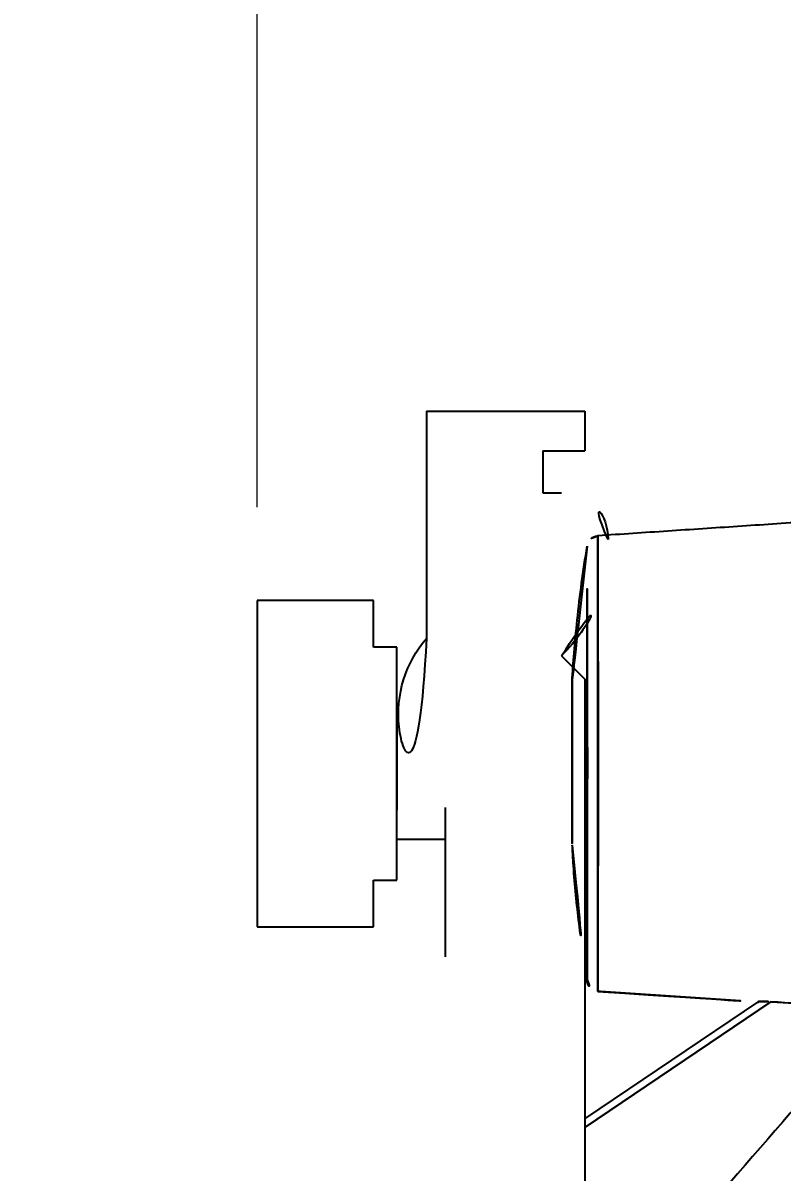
# Model space of a CAD drawing. Extents: x 16296675150 to 16296675606, y -37409617853 to -37409617519.
# Drawn here: x 16296675296.6 to 16296675329.19, y -37409617644.23 to -37409617594.91 of the extents above; entities that cross this region are included whole.
import ezdxf
from ezdxf.lldxf.tags import DXFTag

# ---------------------------------------------------------------- set-up
doc = ezdxf.new("R2010")
doc.units = 0
doc.header["$LTSCALE"] = 10
doc.header["$MEASUREMENT"] = 0
doc.header["$PDMODE"] = 3
doc.header["$PDSIZE"] = -10
doc.layers.get('0').update_dxf_attribs({"linetype": 'CONTINUOUS'})
doc.layers.get('DEFPOINTS').update_dxf_attribs({"linetype": 'CONTINUOUS'})
doc.styles.add('Daelim Dimension', font='')
doc.styles.get('Daelim Dimension').set_extended_font_data('NanumGothic')
tags = doc.linetypes.add('DASHED', pattern=[25.72, 12.86, -12.86]).pattern_tags.tags
tags[6:7] = [DXFTag(74, 4), DXFTag(75, 0), DXFTag(340, '0'), DXFTag(46, 0.0), DXFTag(50, 0.0), DXFTag(44, 0.0), DXFTag(45, 0.0)]
tags[4:5] = [DXFTag(74, 4), DXFTag(75, 0), DXFTag(340, '0'), DXFTag(46, 0.0), DXFTag(50, 0.0), DXFTag(44, 0.0), DXFTag(45, 0.0)]
doc.dimstyles.new('DEFAULT', dxfattribs={"dimscale": 2, "dimtxt": 2, "dimasz": 2, "dimexe": 0, "dimexo": 2, "dimgap": 1, "dimtad": 1, "dimdec": 1, "dimzin": 9, "dimdsep": 46, "dimtxsty": 'Daelim Dimension', "dimcen": 0.5, "dimclrd": 252, "dimclre": 252, "dimclrt": 3, "dimadec": 1, "dimazin": 0, "dimtfac": 1, "dimtdec": 1, "dimtix": 1, "dimtmove": 0, "dimatfit": 3, "dimfxl": 1, "dimtolj": 1, "dimtzin": 1, "dimlwd": 9, "dimlwe": 9, "dimarcsym": 0})

# ---------------------------------------------------------------- blocks, each defined once
blk = doc.blocks.new('*D1')
at = {"color": 5, "lineweight": 9, "ltscale": 0.5, "transparency": 16777216}
for p, q in [((16296675258.9861, -37409617698.72297), (16296675258.9861, -37409617573.28352)), ((16296675419.69285, -37409617573.28352), (16296675262.9861, -37409617573.28352)), ((16296675423.69285, -37409617606.6205), (16296675423.69285, -37409617573.28352))]:
    blk.add_line(p, q, dxfattribs=at)
at = {"color": 5, "ltscale": 0.5, "transparency": 16777216}
for points in [[(16296675262.9861, -37409617572.61686), (16296675262.9861, -37409617573.95019), (16296675258.9861, -37409617573.28352)], [(16296675419.69285, -37409617572.61686), (16296675419.69285, -37409617573.95019), (16296675423.69285, -37409617573.28352)]]:
    blk.add_solid(points, dxfattribs=at)
at = {"layer": 'DEFPOINTS', "color": 0, "ltscale": 0.5, "transparency": 16777216}
for p in [(16296675258.9861, -37409617573.28352), (16296675423.69285, -37409617610.6205), (16296675258.9861, -37409617702.72297)]:
    blk.add_point(p, dxfattribs=at)
at = {"color": 7, "ltscale": 0.5, "transparency": 16777216, "insert": (16296675341.33948, -37409617569.10612), "char_height": 4, "attachment_point": 5, "style": 'Daelim Dimension'}
blk.add_mtext('\\A1;165', dxfattribs=at)
blk = doc.blocks.new('*D2')
at = {"color": 5, "lineweight": 9, "ltscale": 0.5, "transparency": 16777216}
for p, q in [((16296675361.455, -37409617597.21), (16296675471.038, -37409617597.21)), ((16296675471.038, -37409617601.21), (16296675471.038, -37409617730.565)), ((16296675303.854, -37409617734.565), (16296675471.038, -37409617734.565))]:
    blk.add_line(p, q, dxfattribs=at)
at = {"color": 5, "ltscale": 0.5, "transparency": 16777216}
for points in [[(16296675470.371, -37409617601.21), (16296675471.704, -37409617601.21), (16296675471.038, -37409617597.21)], [(16296675470.371, -37409617730.565), (16296675471.704, -37409617730.565), (16296675471.038, -37409617734.565)]]:
    blk.add_solid(points, dxfattribs=at)
at = {"layer": 'DEFPOINTS', "color": 0, "ltscale": 0.5, "transparency": 16777216}
for p in [(16296675357.455, -37409617597.21), (16296675299.854, -37409617734.565), (16296675471.038, -37409617734.565)]:
    blk.add_point(p, dxfattribs=at)
at = {"color": 7, "ltscale": 0.5, "transparency": 16777216, "insert": (16296675466.858, -37409617665.887), "char_height": 4, "attachment_point": 5, "rotation": 90, "style": 'Daelim Dimension'}
blk.add_mtext('\\A1;137', dxfattribs=at)
blk = doc.blocks.new('*D3')
at = {"color": 5, "lineweight": 9, "ltscale": 0.5, "transparency": 16777216}
for p, q in [((16296675424.205971, -37409617607.022926), (16296675460.54623, -37409617607.022926)), ((16296675460.54623, -37409617611.022926), (16296675460.54623, -37409617730.564507)), ((16296675303.85421, -37409617734.564507), (16296675460.54623, -37409617734.564507))]:
    blk.add_line(p, q, dxfattribs=at)
at = {"color": 5, "ltscale": 0.5, "transparency": 16777216}
for points in [[(16296675459.87956, -37409617611.022926), (16296675461.212891, -37409617611.022926), (16296675460.54623, -37409617607.022926)], [(16296675459.87956, -37409617730.564507), (16296675461.212891, -37409617730.564507), (16296675460.54623, -37409617734.564507)]]:
    blk.add_solid(points, dxfattribs=at)
at = {"layer": 'DEFPOINTS', "color": 0, "ltscale": 0.5, "transparency": 16777216}
for p in [(16296675420.205971, -37409617607.022926), (16296675299.85421, -37409617734.564507), (16296675460.54623, -37409617734.564507)]:
    blk.add_point(p, dxfattribs=at)
at = {"color": 7, "ltscale": 0.5, "transparency": 16777216, "insert": (16296675454.534451, -37409617666.043167), "char_height": 4, "attachment_point": 5, "rotation": 90, "style": 'Daelim Dimension'}
blk.add_mtext('\\A1;128', dxfattribs=at)
blk = doc.blocks.new('*D5')
at = {"color": 5, "lineweight": 9, "ltscale": 0.5, "transparency": 16777216}
for p, q in [((16296675306.656839, -37409617615.698914), (16296675306.656839, -37409617582.083946)), ((16296675310.656839, -37409617582.083946), (16296675419.69285, -37409617582.083946)), ((16296675423.69285, -37409617606.620499), (16296675423.69285, -37409617582.083946))]:
    blk.add_line(p, q, dxfattribs=at)
at = {"color": 5, "ltscale": 0.5, "transparency": 16777216}
for points in [[(16296675310.656839, -37409617581.417282), (16296675310.656839, -37409617582.75061), (16296675306.656839, -37409617582.083946)], [(16296675419.69285, -37409617581.417282), (16296675419.69285, -37409617582.75061), (16296675423.69285, -37409617582.083946)]]:
    blk.add_solid(points, dxfattribs=at)
at = {"layer": 'DEFPOINTS', "color": 0, "ltscale": 0.5, "transparency": 16777216}
for p in [(16296675423.69285, -37409617582.083946), (16296675423.69285, -37409617610.620499), (16296675306.656839, -37409617619.698914)]:
    blk.add_point(p, dxfattribs=at)
at = {"color": 7, "ltscale": 0.5, "transparency": 16777216, "insert": (16296675365.17485, -37409617577.949471), "char_height": 4, "attachment_point": 5, "style": 'Daelim Dimension'}
blk.add_mtext('\\A1;117', dxfattribs=at)

msp = doc.modelspace()

# ---------------------------------------------------------------- linework, layer by layer
for p, q in [((16296675313.92276, -37409617611.577751), (16296675320.722759, -37409617611.577751)), ((16296675320.722759, -37409617611.577751), (16296675320.722759, -37409617613.277748)), ((16296675318.92276, -37409617613.277748), (16296675320.722759, -37409617613.277748)), ((16296675318.92276, -37409617613.277748), (16296675318.92276, -37409617615.077751)), ((16296675318.92276, -37409617615.077751), (16296675319.722759, -37409617615.077751)), ((16296675311.656839, -37409617619.698914), (16296675306.656839, -37409617619.698914)), ((16296675311.656839, -37409617621.698914), (16296675311.656839, -37409617619.698914)), ((16296675312.656839, -37409617621.698914), (16296675311.656839, -37409617621.698914)), ((16296675312.656839, -37409617631.698914), (16296675312.656839, -37409617621.698914)), ((16296675319.722759, -37409617622.077751), (16296675320.722759, -37409617623.077751)), ((16296675312.656839, -37409617624.698914), (16296675312.656839, -37409617628.698914)), ((16296675314.722759, -37409617628.577751), (16296675314.722759, -37409617634.991783)), ((16296675311.656839, -37409617633.698914), (16296675311.656839, -37409617631.698914)), ((16296675311.656839, -37409617631.698914), (16296675312.656839, -37409617631.698914)), ((16296675306.656839, -37409617633.698914), (16296675311.656839, -37409617633.698914))]:
    msp.add_line(p, q)
at = {"linetype": 'Continuous'}
for p, q in [((16296675313.92276, -37409617611.577751), (16296675313.92276, -37409617621.328133)), ((16296675306.656839, -37409617619.698914), (16296675306.656839, -37409617633.698914)), ((16296675320.722759, -37409617623.077751), (16296675320.722759, -37409617647.446327)), ((16296675312.656839, -37409617629.948914), (16296675314.722759, -37409617629.948914)), ((16296675320.722759, -37409617641.949142), (16296675328.191351, -37409617636.911522)), ((16296675328.713079, -37409617636.921471), (16296675320.722759, -37409617642.311012))]:
    msp.add_line(p, q, dxfattribs=at)
at = {"linetype": 'DASHED'}
for p, q in [((16296675320.820761, -37409617617.421562), (16296675320.820761, -37409617617.422882)), ((16296675320.820761, -37409617635.974197), (16296675320.820761, -37409617635.976143)), ((16296675320.722759, -37409617642.311012), (16296675328.713079, -37409617636.921471))]:
    msp.add_line(p, q, dxfattribs=at)
for centre, radius, start, end in [((16296675319.722759, -37409617617.077751), 2, 0, 90), ((16296675314.7771, -37409617617.199493), 6.946723, 315.3930224, 1.0041448), ((16296675317.722759, -37409617624.577751), 5, 139.4641124, 233.1301898)]:
    msp.add_arc(centre, radius, start, end)
at = {"linetype": 'Continuous'}
msp.add_arc((16296675298.722759, -37409617634.991783), 16, 295.83663, 0, dxfattribs=at)
for centre, major_axis, ratio, start_param, end_param in [((16296675321.320761, -37409617617.421532), (-0.5, 0), 0.999996633, 4.789958253, 6.283244897), ((16296675321.320761, -37409617635.976257), (0.5, 0), 0.999992329, 3.141359865, 4.637867891)]:
    msp.add_ellipse(centre, major_axis=major_axis, ratio=ratio, start_param=start_param, end_param=end_param, dxfattribs=at)
for points, degree in [([(16296675345.291821, -37409617615.322319), (16296675321.285311, -37409617616.922752)], 1), ([(16296675321.285761, -37409617636.475113), (16296675328.15901, -37409617636.933327)], 1), ([(16296675333.42794, -37409617637.237244), (16296675326.53027, -37409617645.169739), (16296675319.628201, -37409617653.098396), (16296675312.73052, -37409617661.030884)], 3), ([(16296675328.191351, -37409617636.911522), (16296675328.169861, -37409617636.926018), (16296675328.15914, -37409617636.933243)], 2), ([(16296675328.713079, -37409617636.921471), (16296675330.2847, -37409617637.026741), (16296675331.856319, -37409617637.132004), (16296675333.42794, -37409617637.237244)], 3)]:
    msp.add_open_spline(points, degree=degree, dxfattribs=at)
for points, knots in [([(16296675321.2875, -37409617616.924179), (16296675321.287491, -37409617616.91655), (16296675321.28735, -37409617617.951759), (16296675321.290501, -37409617621.591103), (16296675321.29348, -37409617624.129128), (16296675321.293501, -37409617629.233063), (16296675321.290541, -37409617631.772331), (16296675321.287359, -37409617635.425323), (16296675321.287491, -37409617636.465553), (16296675321.287491, -37409617636.470154), (16296675321.2875, -37409617636.474747), (16296675321.287491, -37409617636.479347)], [0, 0, 0, 0, 0.249511999, 0.249511999, 0.49952264, 0.49952264, 0.749533282, 0.749533282, 0.999543923, 0.999543923, 1, 1, 1, 1]), ([(16296675320.82539, -37409617617.37014), (16296675320.73867, -37409617617.89489), (16296675320.580191, -37409617618.950417), (16296675320.397091, -37409617620.479523), (16296675320.26758, -37409617621.889862), (16296675320.19961, -37409617622.779343), (16296675320.178169, -37409617623.198479), (16296675320.177601, -37409617623.209846)], [0, 0, 0, 0, 0.271362958, 0.544798866, 0.785802788, 0.9941889, 1, 1, 1, 1]), ([(16296675320.82728, -37409617636.052567), (16296675320.82728, -37409617636.057167), (16296675320.82729, -37409617636.066071), (16296675320.82728, -37409617636.047371), (16296675320.82711, -37409617635.051773), (16296675320.830311, -37409617631.555344), (16296675320.83333, -37409617629.124863), (16296675320.833309, -37409617624.239349), (16296675320.830271, -37409617621.810043), (16296675320.827101, -37409617618.332314), (16296675320.82728, -37409617617.346313), (16296675320.82728, -37409617617.340988)], [0, 0, 0, 0, 0.001592883, 0.001592883, 0.251529721, 0.251529721, 0.501466559, 0.501466559, 0.751403396, 0.751403396, 1, 1, 1, 1]), ([(16296675320.177959, -37409617623.197357), (16296675320.177959, -37409617623.201973), (16296675320.17798, -37409617623.231537), (16296675320.17807, -37409617623.382874), (16296675320.178169, -37409617623.540039), (16296675320.1784, -37409617623.962471), (16296675320.178539, -37409617624.233559), (16296675320.17881, -37409617624.850594), (16296675320.17894, -37409617625.205017), (16296675320.17911, -37409617625.947083), (16296675320.179159, -37409617626.344917), (16296675320.179159, -37409617627.128342), (16296675320.1791, -37409617627.524727), (16296675320.178921, -37409617628.261192), (16296675320.178789, -37409617628.611427), (16296675320.178511, -37409617629.217903), (16296675320.178379, -37409617629.482513), (16296675320.17815, -37409617629.890617), (16296675320.178049, -37409617630.039757), (16296675320.177971, -37409617630.172867), (16296675320.17795, -37409617630.203522), (16296675320.177959, -37409617630.196617)], [0, 0, 0, 0, 0.073053113, 0.073053113, 0.180582092, 0.180582092, 0.288111084, 0.288111084, 0.395640094, 0.395640094, 0.503169097, 0.503169097, 0.610698073, 0.610698073, 0.718227048, 0.718227048, 0.825756051, 0.825756051, 0.933285061, 0.933285061, 1, 1, 1, 1]), ([(16296675320.186609, -37409617630.199478), (16296675320.197849, -37409617630.447182), (16296675320.255449, -37409617631.518593), (16296675320.44869, -37409617633.466164), (16296675320.68347, -37409617635.157082), (16296675320.827379, -37409617636.028618)], [0, 0, 0, 0, 0.126763204, 0.548690617, 1, 1, 1, 1]), ([(16296675328.19063, -37409617636.912003), (16296675328.194441, -37409617636.909348), (16296675328.202221, -37409617636.908546), (16296675328.226709, -37409617636.906647), (16296675328.242849, -37409617636.906036), (16296675328.292219, -37409617636.905121), (16296675328.33007, -37409617636.905327), (16296675328.43313, -37409617636.907242), (16296675328.50341, -37409617636.909813), (16296675328.61993, -37409617636.915627), (16296675328.666611, -37409617636.918358), (16296675328.713079, -37409617636.921471)], [0, 0, 0, 0, 0.122372069, 0.122372069, 0.242725632, 0.242725632, 0.451337563, 0.451337563, 0.785245297, 0.785245297, 1, 1, 1, 1])]:
    msp.add_open_spline(points, degree=3, knots=knots, dxfattribs=at)
at = {"linetype": 'DASHED'}
msp.add_open_spline([(16296675321.288931, -37409617633.623009), (16296675321.29051, -37409617631.799797), (16296675321.29348, -37409617629.289627), (16296675321.293501, -37409617624.129219), (16296675321.29051, -37409617621.60022), (16296675321.28738, -37409617617.990013), (16296675321.287491, -37409617616.932312), (16296675321.287491, -37409617616.927711), (16296675321.2875, -37409617616.923111), (16296675321.287491, -37409617616.91851)], degree=3, knots=[0, 0, 0, 0, 0.33311776, 0.33311776, 0.666235521, 0.666235521, 0.999353281, 0.999353281, 1, 1, 1, 1], dxfattribs=at)
for points, degree in [([(16296675321.2875, -37409617636.473793), (16296675321.287491, -37409617636.481552), (16296675321.287359, -37409617635.442879), (16296675321.288931, -37409617633.623009)], 3), ([(16296675328.15901, -37409617636.933327), (16296675328.18976, -37409617636.935371)], 1), ([(16296675328.15918, -37409617636.933212), (16296675328.169861, -37409617636.92601), (16296675328.191351, -37409617636.911522)], 2)]:
    msp.add_open_spline(points, degree=degree, dxfattribs=at)

# ---------------------------------------------------------------- dimensions: what is measured, and where the dimension line sits
at = {"ltscale": 0.5}
for base, p1, p2, picture, middle in [((16296675258.986099, -37409617573.283524), (16296675423.69285, -37409617610.620499), (16296675258.986099, -37409617702.722969), '*D1', (16296675341.339479, -37409617569.106117)), ((16296675423.69285, -37409617582.083946), (16296675306.656839, -37409617619.698914), (16296675423.69285, -37409617610.620499), '*D5', (16296675365.17485, -37409617577.949471))]:
    dim = msp.add_linear_dim(base=base, p1=p1, p2=p2, dimstyle='DEFAULT', override={"dimdec": 0, "dimclrd": 5, "dimclre": 5, "dimclrt": 7}, dxfattribs=at)
    dim.commit()
    dim.dimension.update_dxf_attribs({"geometry": picture, "text_midpoint": middle})
dim = msp.add_linear_dim(base=(16296675471.03783, -37409617734.564507), p1=(16296675357.45541, -37409617597.210228), p2=(16296675299.85421, -37409617734.564507), angle=90, dimstyle='DEFAULT', override={"dimdec": 0, "dimclrd": 5, "dimclre": 5, "dimclrt": 7}, dxfattribs=at)
dim.commit()
dim.dimension.update_dxf_attribs({"geometry": '*D2', "text_midpoint": (16296675466.857571, -37409617665.887367)})
dim = msp.add_linear_dim(base=(16296675460.54623, -37409617734.564507), p1=(16296675420.205971, -37409617607.022926), p2=(16296675299.85421, -37409617734.564507), angle=90, dimstyle='DEFAULT', override={"dimdec": 0, "dimclrd": 5, "dimclre": 5, "dimclrt": 7, "dimtmove": 2}, dxfattribs=at)
dim.commit()
dim.dimension.update_dxf_attribs({"geometry": '*D3', "text_midpoint": (16296675454.534451, -37409617666.043167), "dimtype": 160})

doc.saveas('drawing.dxf')
